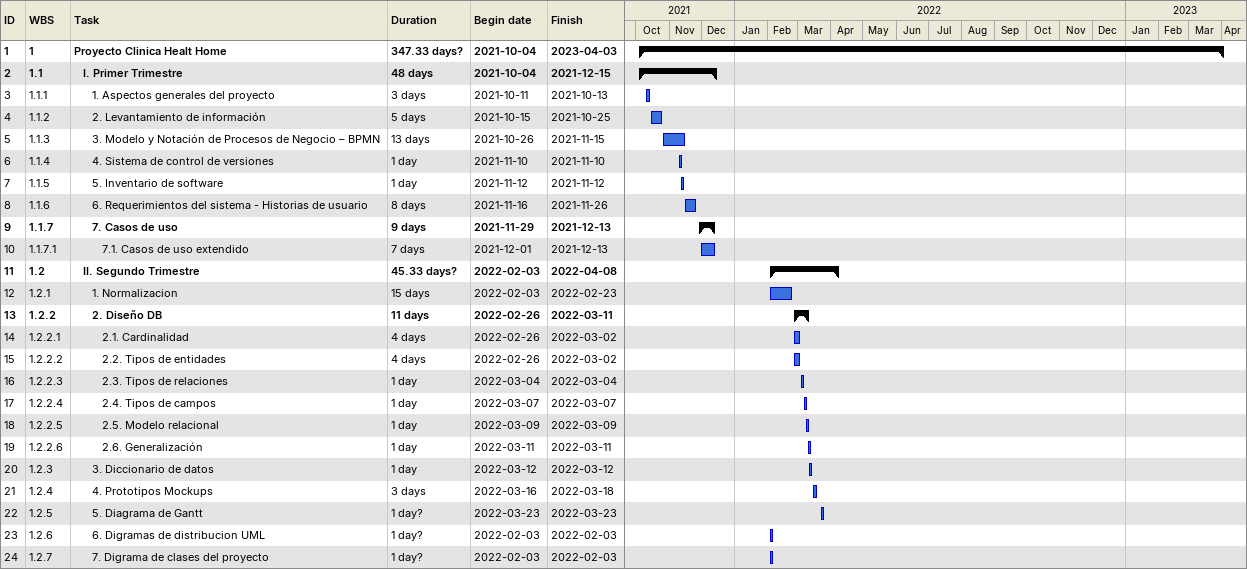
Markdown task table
| ID | WBS | Task | Duration | Start | Finish |
|---|---|---|---|---|---|
| 1 | 1 | **Proyecto Clinica Healt Home** | 347.33d? | 2021-10-04 | 2023-04-03 |
| 2 | 1.1 | **I. Primer Trimestre** | 48d | 2021-10-04 | 2021-12-15 |
| 3 | 1.1.1 | 1. Aspectos generales del proyecto | 3d | 2021-10-11 | 2021-10-13 |
| 4 | 1.1.2 | 2. Levantamiento de información | 5d | 2021-10-15 | 2021-10-25 |
| 5 | 1.1.3 | 3. Modelo y Notación de Procesos de Negocio – BPMN | 13d | 2021-10-26 | 2021-11-15 |
| 6 | 1.1.4 | 4. Sistema de control de versiones | 1d | 2021-11-10 | 2021-11-10 |
| 7 | 1.1.5 | 5. Inventario de software | 1d | 2021-11-12 | 2021-11-12 |
| 8 | 1.1.6 | 6. Requerimientos del sistema - Historias de usuario | 8d | 2021-11-16 | 2021-11-26 |
| 9 | 1.1.7 | **7. Casos de uso** | 9d | 2021-11-29 | 2021-12-13 |
| 10 | 1.1.7.1 | 7.1. Casos de uso extendido | 7d | 2021-12-01 | 2021-12-13 |
| 11 | 1.2 | **II. Segundo Trimestre** | 45.33d? | 2022-02-03 | 2022-04-08 |
| 12 | 1.2.1 | 1. Normalizacion | 15d | 2022-02-03 | 2022-02-23 |
| 13 | 1.2.2 | **2. Diseño DB** | 11d | 2022-02-26 | 2022-03-11 |
| 14 | 1.2.2.1 | 2.1. Cardinalidad | 4d | 2022-02-26 | 2022-03-02 |
| 15 | 1.2.2.2 | 2.2. Tipos de entidades | 4d | 2022-02-26 | 2022-03-02 |
| 16 | 1.2.2.3 | 2.3. Tipos de relaciones | 1d | 2022-03-04 | 2022-03-04 |
| 17 | 1.2.2.4 | 2.4. Tipos de campos | 1d | 2022-03-07 | 2022-03-07 |
| 18 | 1.2.2.5 | 2.5. Modelo relacional | 1d | 2022-03-09 | 2022-03-09 |
| 19 | 1.2.2.6 | 2.6. Generalización | 1d | 2022-03-11 | 2022-03-11 |
| 20 | 1.2.3 | 3. Diccionario de datos | 1d | 2022-03-12 | 2022-03-12 |
| 21 | 1.2.4 | 4. Prototipos Mockups | 3d | 2022-03-16 | 2022-03-18 |
| 22 | 1.2.5 | 5. Diagrama de Gantt | 1d? | 2022-03-23 | 2022-03-23 |
| 23 | 1.2.6 | 6. Digramas de distribucion UML | 1d? | 2022-02-03 | 2022-02-03 |
| 24 | 1.2.7 | 7. Digrama de clases del proyecto | 1d? | 2022-02-03 | 2022-02-03 |
